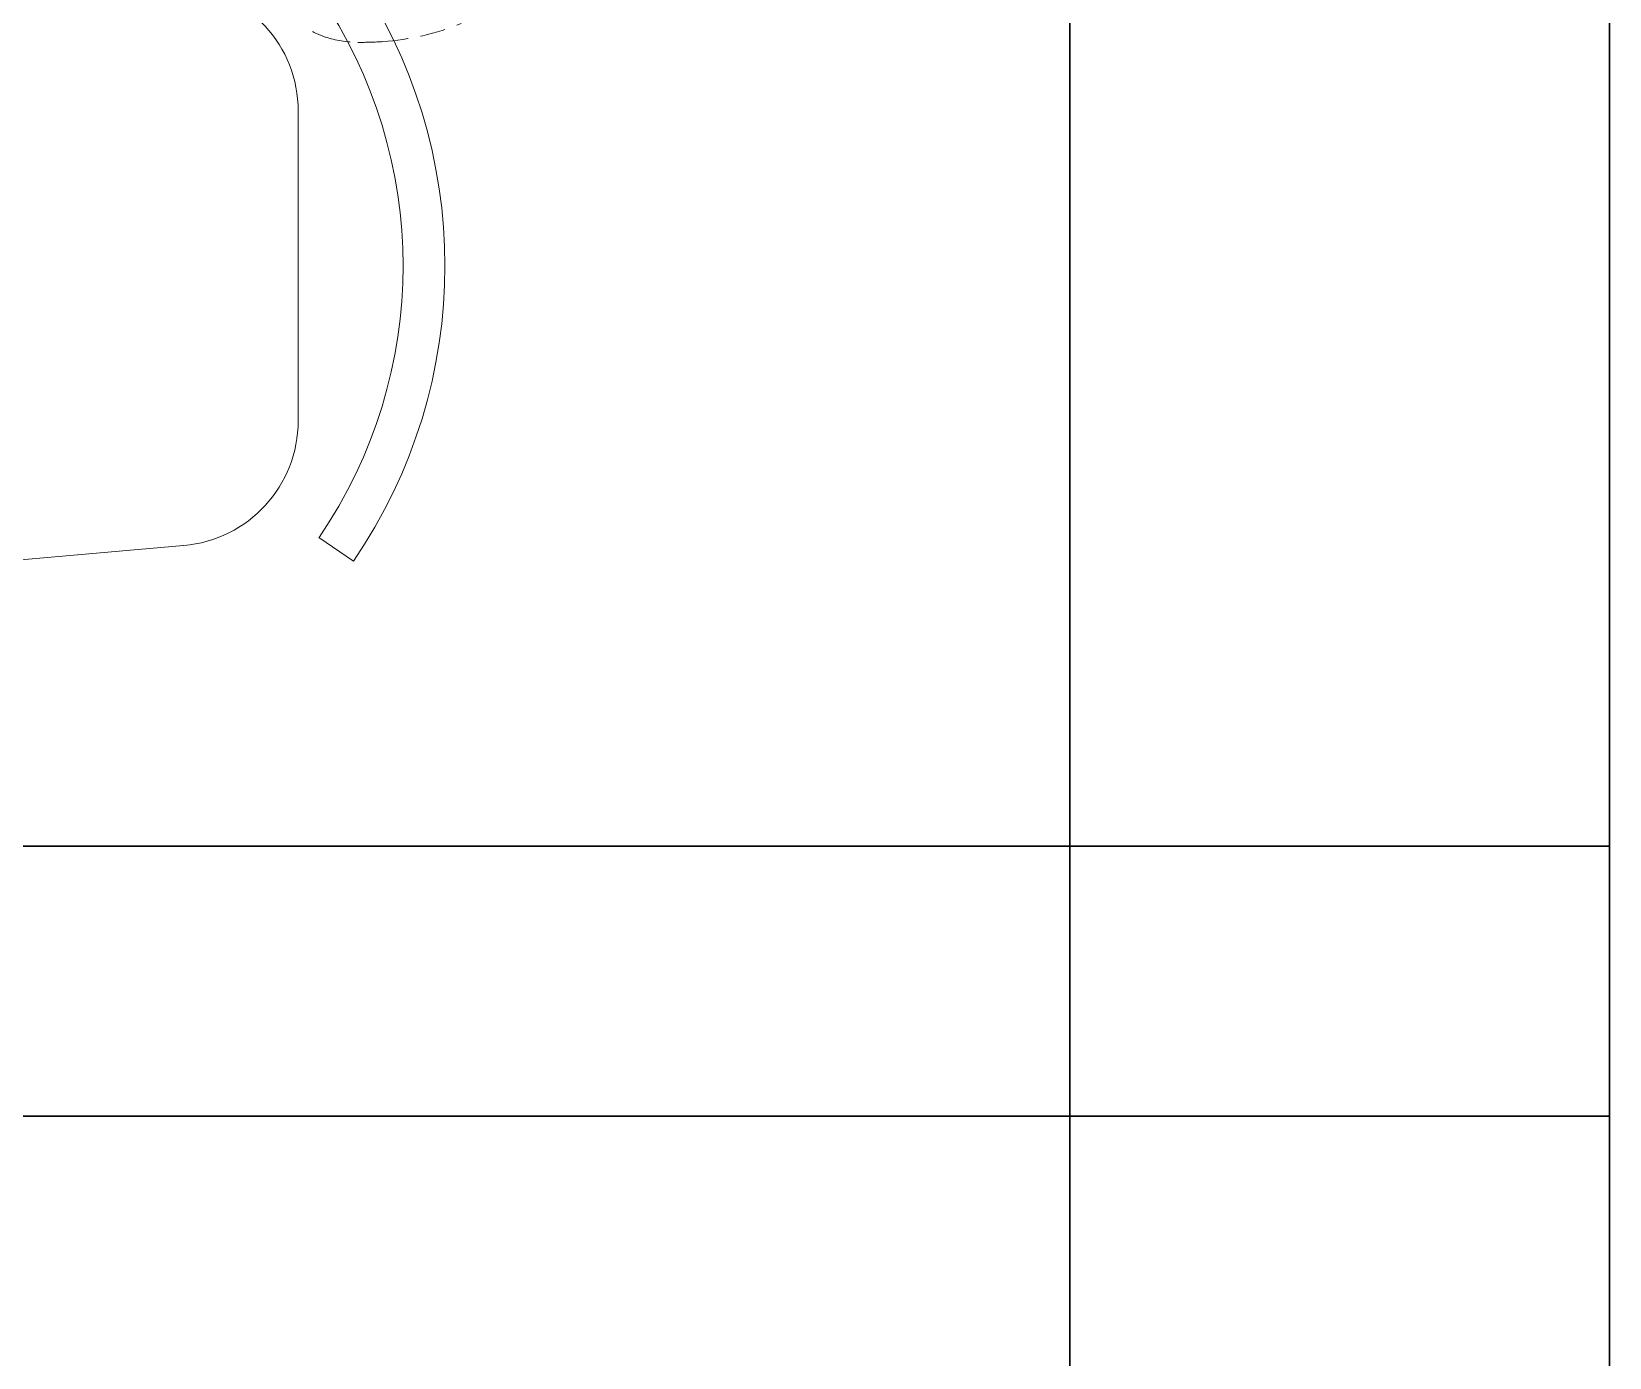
# Model space of a CAD drawing. Header units: millimetres. Extents: x 0 to 145404, y 0 to 194550.
# Drawn here: x 89706 to 90875, y 80867 to 81850 of the extents above; entities that cross this region are included whole.
import ezdxf

# ---------------------------------------------------------------- set-up
doc = ezdxf.new("R2010")
doc.units = ezdxf.units.MM
doc.linetypes.add('HIDDEN2', pattern=[0.1875, 0.125, -0.0625])
doc.layers.add('АР - мебель', color=7, linetype='Continuous', lineweight=9, true_color=0x787878)
for name, color, linetype, lineweight in [('АР - Монолит', 56, 'Continuous', 30), ('АР - Наружная стена', 144, 'Continuous', 30), ('АР - Окна', 150, 'Continuous', 9), ('АР - окна - открывание', 251, 'Continuous', 5)]:
    doc.layers.add(name, color=color, linetype=linetype, lineweight=lineweight)

# ---------------------------------------------------------------- blocks, each defined once
blk = doc.blocks.new('Квартира 1С 3450 тип 9')
at = {"layer": 'АР - Монолит'}
blk.add_lwpolyline([(0, 3650), (0, 3450), (-6750, 3450), (-6750, 3650)], close=True, dxfattribs=at)
at = {"layer": 'АР - Наружная стена'}
blk.add_lwpolyline([(-7150, 3650), (-7150, 0), (-6750, 0), (-6750, 3650)], close=True, dxfattribs=at)
blk = doc.blocks.new('блок балконный дверной с проходом 750мм')
at = {"layer": 'АР - окна - открывание', "color": 252, "linetype": 'HIDDEN2', "lineweight": 0, "ltscale": 150}
for centre, radius, start, end in [((-167.2, -770.3), 181.4, 3.5982, 22.4603), ((-268.2, -777.6), 282.7, 0.0137, 3.7944), ((-67.7, -776.3), 82.2, 342.0544, 359.0829), ((-62.9, -775.9), 77.8, 333.1084, 340.7431)]:
    blk.add_arc(centre, radius, start, end, dxfattribs=at)
blk = doc.blocks.new('ОГ78_на2персон_стол800х800')
for p, q in [((489.2, -172.3), (724.4, -192.8)), ((824.7, -198.8), (850.3, -181.3)), ((809.3, -285.3), (809.3, -514.7))]:
    blk.add_line(p, q)
for centre, radius, start, end in [((530.7, -400), 387.3, 325.6197, 34.3803), ((716.4, -285.3), 92.9, 0, 85.0303), ((530.7, -400), 356.3, 325.6197, 34.3803), ((716.4, -514.7), 92.9, 274.9697, 0)]:
    blk.add_arc(centre, radius, start, end)
blk = doc.blocks.new('Квартира 1С 3450 тип 9-1')
at = {"layer": 'АР - Монолит'}
blk.add_lwpolyline([(0, 0), (0, 200), (-6750, 200), (-6750, 0)], close=True, dxfattribs=at)
at = {"layer": 'АР - Наружная стена'}
blk.add_lwpolyline([(-7150, 0), (-7150, 3650), (-6750, 3650), (-6750, 0)], close=True, dxfattribs=at)
at = {"layer": 'АР - мебель', "rotation": 180}
blk.add_blockref('ОГ78_на2персон_стол800х800', (-5369, 230), dxfattribs=at)
at = {"layer": 'АР - Окна', "xscale": -1, "rotation": 90}
blk.add_blockref('блок балконный дверной с проходом 750мм', (-7000, 810), dxfattribs=at)
blk = doc.blocks.new('V_Section_3')
for name, p in [('Квартира 1С 3450 тип 9-1', (7150, -22300)), ('Квартира 1С 3450 тип 9', (7150, -25750))]:
    blk.add_blockref(name, p)

msp = doc.modelspace()

# ---------------------------------------------------------------- block references
at = {"xscale": -1}
msp.add_blockref('V_Section_3', (90875.5, 103346.1, 0), dxfattribs=at)

doc.saveas('drawing.dxf')
